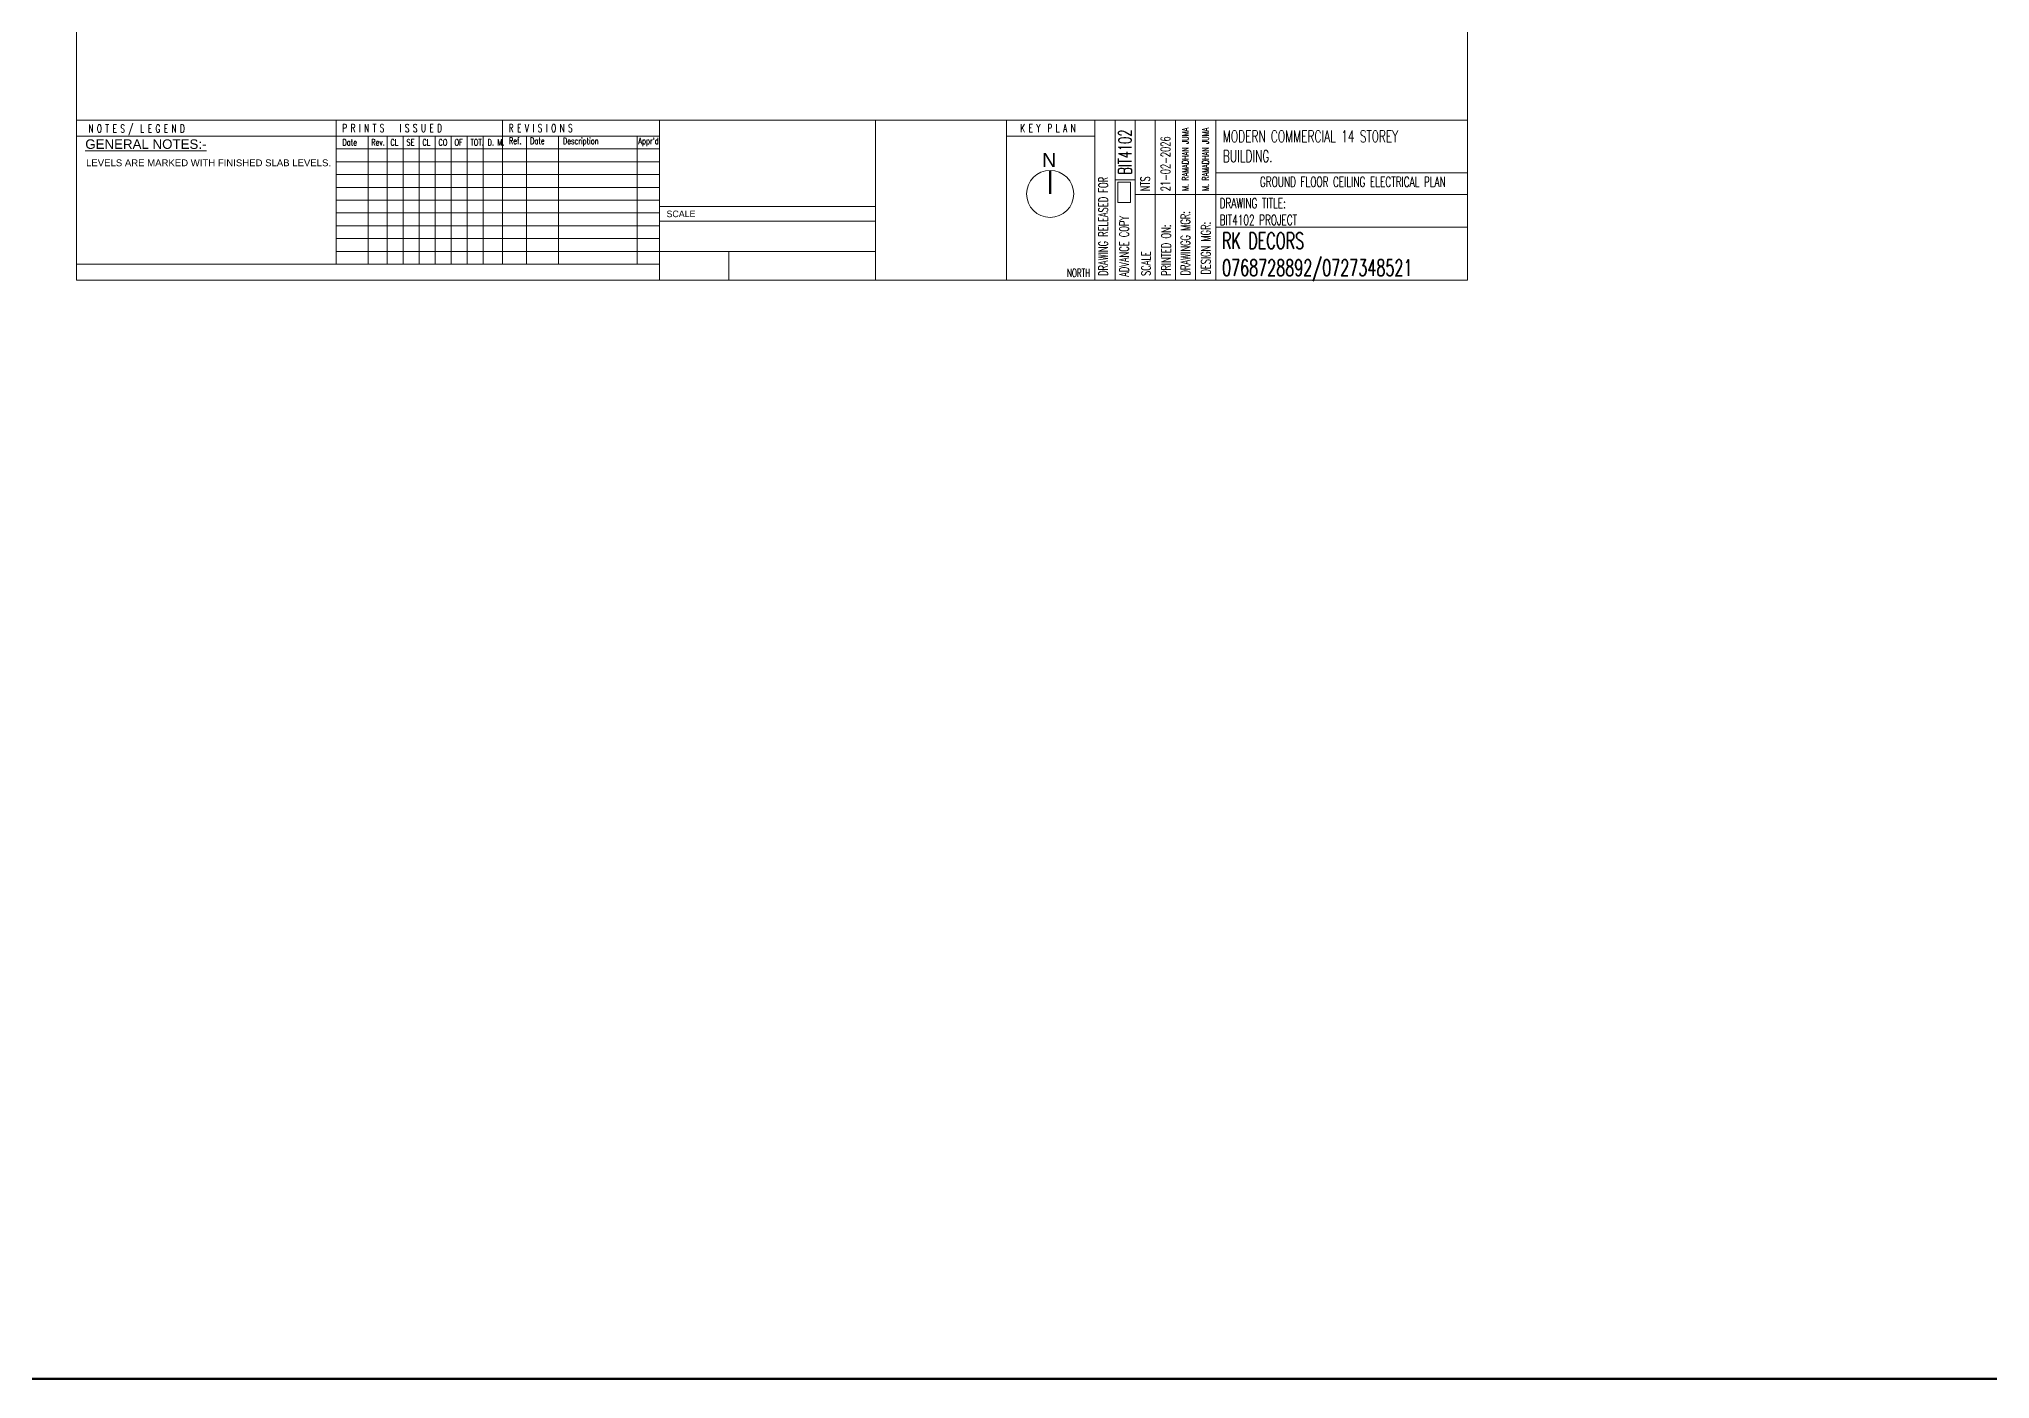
# Model space of a CAD drawing. Header units: inches. Extents: x 10416 to 14183, y 3009 to 10486.
# Drawn here: x 11205 to 12068, y 3009 to 3602 of the extents above; entities that cross this region are included whole.
import ezdxf

# ---------------------------------------------------------------- set-up
doc = ezdxf.new("R2010")
doc.units = ezdxf.units.IN
doc.header["$MEASUREMENT"] = 0
doc.layers.add('Office furniture', color=18, linetype='Continuous', lineweight=200)
doc.layers.add('THIN', color=8, linetype='Continuous', lineweight=9)
doc.styles.add('1FR30A', font='', dxfattribs={"height": 0.125})
doc.styles.add('1PT2', font='simplex.shx', dxfattribs={"width": 0.65, "height": 0.078125})
doc.styles.add('1PT25', font='simplex', dxfattribs={"width": 0.65, "height": 2.5})
doc.styles.add('1PT35', font='SIMPLEX', dxfattribs={"width": 0.65, "height": 3.5})
doc.styles.add('1PT5', font='SIMPLEX', dxfattribs={"width": 0.65, "height": 5})
doc.styles.add('ARIAL', font='')
doc.styles.add('RIN', font='gdt.shx')
doc.styles.get('1FR30A').set_extended_font_data('Arial')
doc.styles.get('ARIAL').set_extended_font_data('Arial')

msp = doc.modelspace()

# ---------------------------------------------------------------- linework, layer by layer
at = {"layer": 'Office furniture', "color": 7, "lineweight": 211, "ltscale": 45}
msp.add_lwpolyline([(10416.14, 10486.34), (14183.24, 10486.34), (14183.24, 3009.29), (10416.14, 3009.29)], close=True, dxfattribs=at)
at = {"layer": 'THIN', "color": 7, "ltscale": 0.6}
for p, q in [((11836.93, 3566.57), (11221.24, 3566.57)), ((11336.17, 3566.57), (11336.17, 3502.82)), ((11409.84, 3566.57), (11409.84, 3502.82)), ((11479.32, 3566.57), (11479.32, 3495.73)), ((11574.92, 3495.73), (11574.92, 3566.57)), ((11632.92, 3495.73), (11632.92, 3566.57)), ((11672.02, 3495.73), (11672.02, 3566.57)), ((11680.94, 3495.73), (11680.94, 3566.57)), ((11689.85, 3495.73), (11689.85, 3566.57)), ((11698.77, 3495.73), (11698.77, 3566.57)), ((11707.69, 3495.73), (11707.69, 3566.57)), ((11716.61, 3495.99), (11716.61, 3566.57)), ((11725.52, 3495.73), (11725.52, 3566.57)), ((11479.32, 3559.49), (11221.24, 3559.49)), ((11350.34, 3559.49), (11350.34, 3502.82)), ((11358.84, 3559.49), (11358.84, 3502.82)), ((11365.92, 3559.49), (11365.92, 3502.82)), ((11373, 3559.49), (11373, 3502.82)), ((11380.09, 3559.49), (11380.09, 3502.82)), ((11387.17, 3559.49), (11387.17, 3502.82)), ((11394.25, 3559.49), (11394.25, 3502.82)), ((11401.34, 3559.49), (11401.34, 3502.82)), ((11420.46, 3559.49), (11420.46, 3502.82)), ((11434.63, 3559.49), (11434.63, 3502.82)), ((11469.41, 3559.49), (11469.41, 3502.82)), ((11672.02, 3559.49), (11632.92, 3559.49)), ((11409.84, 3553.82), (11336.17, 3553.82)), ((11479.32, 3553.82), (11409.84, 3553.82)), ((11409.84, 3548.15), (11336.17, 3548.15)), ((11409.84, 3542.48), (11336.17, 3542.48)), ((11479.32, 3548.15), (11409.84, 3548.15)), ((11479.32, 3542.48), (11409.84, 3542.48)), ((11725.52, 3543.24), (11836.93, 3543.24)), ((11409.84, 3536.82), (11336.17, 3536.82)), ((11479.32, 3536.82), (11409.84, 3536.82)), ((11680.94, 3540.12), (11689.85, 3540.12)), ((11689.85, 3533.68), (11836.93, 3533.68)), ((11409.84, 3531.15), (11336.17, 3531.15)), ((11409.84, 3525.48), (11336.17, 3525.48)), ((11479.32, 3531.15), (11409.84, 3531.15)), ((11479.32, 3525.48), (11409.84, 3525.48)), ((11479.32, 3528.32), (11574.92, 3528.32)), ((11409.84, 3519.82), (11336.17, 3519.82)), ((11479.32, 3519.82), (11409.84, 3519.82)), ((11479.39, 3521.91), (11574.92, 3521.91)), ((11836.93, 3519.14), (11725.52, 3519.14)), ((11409.84, 3514.15), (11336.17, 3514.15)), ((11409.84, 3508.48), (11336.17, 3508.48)), ((11479.32, 3514.15), (11409.84, 3514.15)), ((11479.32, 3508.48), (11409.84, 3508.48)), ((11479.32, 3508.41), (11574.92, 3508.41)), ((11510.05, 3508.41), (11510.05, 3495.73)), ((11479.32, 3502.82), (11221.24, 3502.82)), ((11221.24, 3495.73), (11836.93, 3495.73))]:
    msp.add_line(p, q, dxfattribs=at)
msp.add_lwpolyline([(11836.93, 3495.73), (11836.93, 4348.53), (11221.24, 4348.53), (11221.24, 3495.73)], dxfattribs=at)
at = {"layer": 'THIN', "color": 7, "ltscale": 0.6, "const_width": 1.14}
msp.add_lwpolyline([(11652.23, 3544.35), (11652.23, 3533.93)], dxfattribs=at)
at = {"layer": 'THIN', "color": 7, "ltscale": 0.6}
msp.add_lwpolyline([(11682.13, 3539.16), (11687.84, 3539.16), (11687.84, 3530.08), (11682.13, 3530.08)], close=True, dxfattribs=at)
msp.add_circle((11652.23, 3533.93), 10.42, dxfattribs=at)

# ---------------------------------------------------------------- texts
for s, height, style, p in [('%%UGENERAL NOTES:-', 4.2136, 'ARIAL', (11225.2, 3553.85)), ('N', 6.22, '1FR30A', (11648.63, 3545.85)), ('SCALE', 2.916, 'RIN', (11482.45, 3523.62))]:
    msp.add_text(s, height=height, dxfattribs=dict(at, style=style)).set_placement(p)
at = {"layer": 'THIN', "color": 7, "ltscale": 0.6, "style": '1PT25', "width": 0.65}
for s, p in [('N O T E S /  L E G E N D', (11226.61, 3561.06)), ('P R I N T S   I S S U E D', (11339, 3561.26)), ('R E V I S I O N S', (11412.67, 3561.26))]:
    msp.add_text(s, height=3.5418, dxfattribs=at).set_placement(p)
at = {"layer": 'THIN', "color": 7, "ltscale": 0.6, "style": '1PT35', "width": 0.65}
for s, p in [('DRAWINGG MGR:', (11714.13, 3497.79)), ('DESIGN MGR:', (11723.2, 3498.2))]:
    msp.add_text(s, height=4.1224, rotation=90, dxfattribs=at).set_placement(p)
at = {"layer": 'THIN', "color": 7, "ltscale": 0.6}
for s, insert, char_height, width, attachment_point, style in [('Date', (11339, 3556.72), 2.833, 4.6483, 4, '1PT2'), ('Rev.', (11351.75, 3556.72), 2.833, 4.6483, 4, '1PT2'), ('CL', (11360.25, 3556.72), 2.833, 4.6483, 4, '1PT2'), ('SE', (11367.34, 3556.72), 2.833, 7.8314, 4, '1PT2'), ('CL', (11374.42, 3556.72), 2.833, 7.7494, 4, '1PT2'), ('CO', (11381.5, 3556.72), 2.833, 7.1178, 4, '1PT2'), ('OF', (11388.59, 3556.72), 2.833, 9.0695, 4, '1PT2'), ('TOT.', (11395.67, 3556.72), 2.833, 7.9279, 4, '1PT2'), ('D. M.', (11403.25, 3556.72), 2.833, 19.1565, 4, '1PT2'), ('Ref.', (11412.67, 3557.42), 2.833, 4.6483, 4, '1PT2'), ('Date', (11422.03, 3558.84), 2.833, 6.4901, 1, '1PT2'), ('Description', (11436.57, 3558.78), 2.8335, 16.9266, 1, '1PT2'), ("Appr'd", (11469.99, 3558.78), 2.833, 16.9266, 1, '1PT2'), ('K E Y  P L A N', (11639.03, 3563.03), 3.5418, 29.3676, 4, '1PT25'), ('MODERN COMMERCIAL 14 STOREY^JBUILDING.', (11728.64, 3562.04), 5.28, 141.6031, 1, '1PT5'), ('{\\fArial Unicode MS|b0|i0|c0|p2;LEVELS ARE MARKED WITH FINISHED SLAB LEVELS.}', (11225.54, 3546.12), 3.03, 187.9522, 7, 'ARIAL'), ('DRAWING TITLE:^JBIT4102 PROJECT ', (11727.22, 3532.01), 4.45, 102.5627, 1, '1PT5'), ('RK DECORS ^J0768728892/0727348521', (11728.31, 3516.76), 7.17, 188.8042, 1, '1PT5'), ('NORTH', (11669.89, 3497.17), 3.542, 38.1443, 9, '1PT25')]:
    msp.add_mtext(s, dxfattribs=dict(at, insert=insert, char_height=char_height, width=width, attachment_point=attachment_point, style=style))
at = {"layer": 'THIN', "color": 7, "ltscale": 0.6, "attachment_point": 1, "rotation": 90, "style": '1PT35'}
for s, insert, char_height, width in [('BIT4102', (11682.46, 3542.5), 5.73, 121.2733), ('21-02-2026', (11701.21, 3535.05), 4.12, 20.0819), ('M. RAMADHAN JUMA ', (11710.61, 3535.26), 2.91, 39.0943), ('M. RAMADHAN JUMA ', (11719.52, 3535.26), 2.91, 39.0943), ('DRAWING RELEASED FOR', (11673.67, 3497.58), 4.1224, 109.1463), ('NTS', (11692.29, 3535.05), 4.122, 20.0819), ('ADVANCE COPY', (11682.89, 3497.18), 4.1224, 109.1463), ('PRINTED ON:', (11701.51, 3497.59), 4.1224, 109.1463), ('SCALE', (11692.59, 3497.59), 4.122, 109.1463)]:
    msp.add_mtext(s, dxfattribs=dict(at, insert=insert, char_height=char_height, width=width))
at = {"layer": 'THIN', "color": 7, "ltscale": 0.6, "insert": (11737.81, 3541.49), "char_height": 4.4462, "attachment_point": 1, "style": '1PT5'}
msp.add_mtext_dynamic_manual_height_columns('\\A1;\\pxqc;GROUND FLOOR CEILING ELECTRICAL PLAN ', width=96.756, gutter_width=25, heights=[5.55], dxfattribs=at)

doc.saveas('drawing.dxf')
